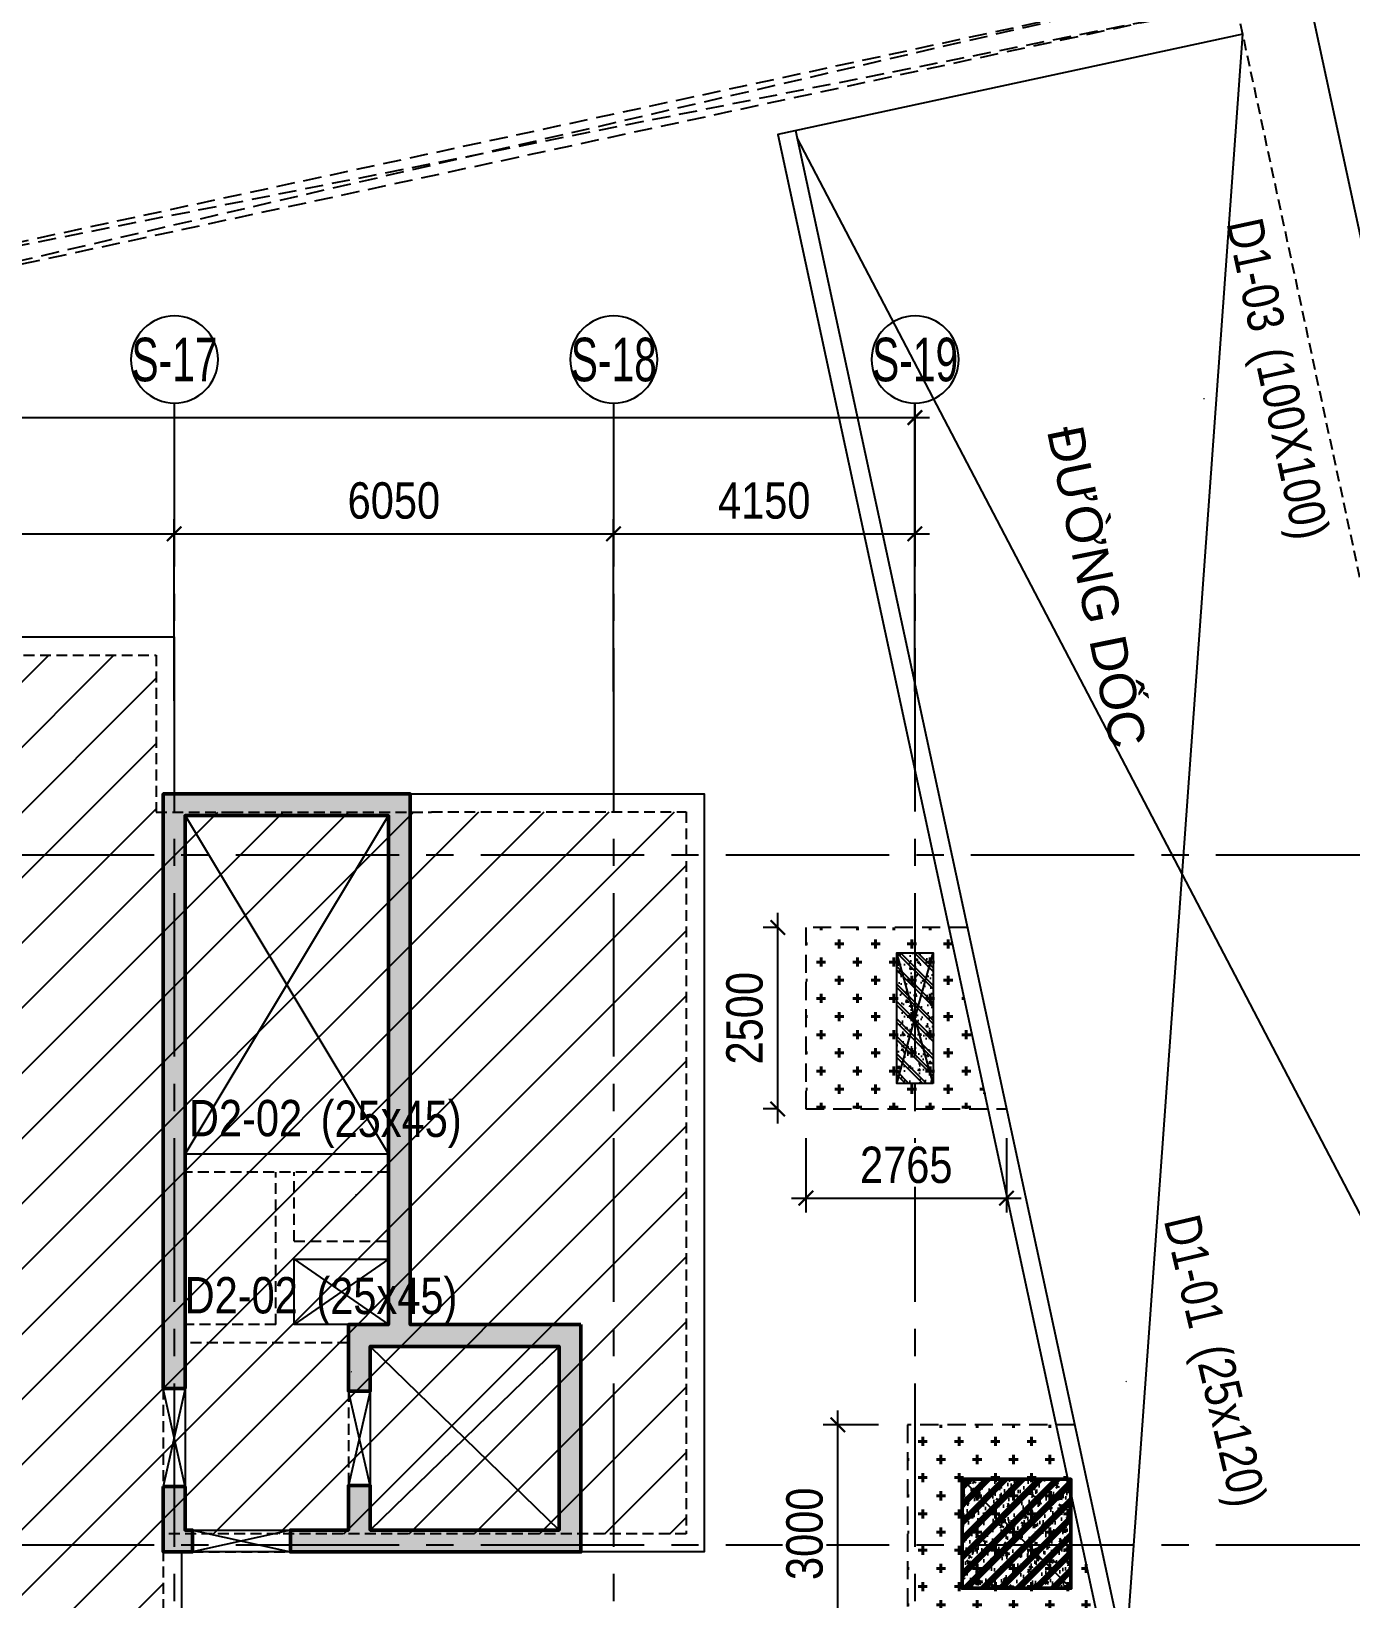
# Model space of a CAD drawing. Header units: millimetres. Extents: x -80883 to 1373228, y -532110 to 182357.
# Drawn here: x 1320670 to 1338839, y -326069 to -304485 of the extents above; entities that cross this region are included whole.
import ezdxf
from ezdxf.enums import TextEntityAlignment as Align

# ---------------------------------------------------------------- set-up
doc = ezdxf.new("R2010")
doc.units = ezdxf.units.MM
doc.header["$LTSCALE"] = 100
doc.header["$PDMODE"] = 32
doc.header["$PDSIZE"] = 2.5
for name, pattern in [('CENTER2', [1.125, 0.75, -0.125, 0.125, -0.125]), ('DASHED', [4.5, 3, -1.5]), ('HIDDEN', [0.375, 0.25, -0.125])]:
    doc.linetypes.add(name, pattern=pattern)
for name, color, linetype, lineweight in [('0-Hatch', 250, 'Continuous', 40), ('ccu12-Tencaukien', 9, 'Continuous', 15), ('KT-Net cot', 2, 'Continuous', 50), ('KT-Net cot vach', 6, 'Continuous', 50)]:
    doc.layers.add(name, color=color, linetype=linetype, lineweight=lineweight)
for name, color, linetype in [('0-khuat', 3, 'HIDDEN'), ('ccu11-Khuat', 9, 'DASHED'), ('ccu11-Manh', 8, 'Continuous'), ('ccu11-Thay', 7, 'Continuous'), ('ccu12-Hatch', 250, 'Continuous'), ('ccu12-Manh', 8, 'Continuous'), ('ccu12-Text', 31, 'Continuous'), ('ccu12-Thay', 7, 'Continuous'), ('ccu12-Truc', 13, 'CENTER2'), ('KC2-DIM', 251, 'Continuous'), ('KCS_COLUMN', 2, 'Continuous'), ('KT-Dim', 8, 'Continuous'), ('KT-Hatch', 251, 'Continuous'), ('Xref_ST_MBDV Cot vach 30.7.2022$0$Xref_ST_MBDV Cot vach 30.7.2022|Xref_ST_MBDV Cot vach 30.7.2022|Xref_ST_MBDV Cot vach 30.7.2022|Xref_ST_MBDV Cot vach 30.7.2022|A-CORE-OTLN', 2, 'Continuous'), ('Xref_ST_MBDV Cot vach 30.7.2022|Xref_ST_MBDV Cot vach 30.7.2022|Xref_ST_MBDV Cot vach 30.7.2022|Xref_ST_MBDV Cot vach 30.7.2022|A-GRID-SYM', 50, 'Continuous'), ('Xref_ST_MBDV Cot vach 30.7.2022|Xref_ST_MBDV Cot vach 30.7.2022|Xref_ST_MBDV Cot vach 30.7.2022|Xref_ST_MBDV Cot vach 30.7.2022|KC-Betong', 6, 'Continuous')]:
    doc.layers.add(name, color=color, linetype=linetype)
doc.styles.add('Arial', font='arial.ttf', dxfattribs={"width": 0.7})
doc.styles.add('Arial Narrow', font='ARIALN.TTF')
doc.styles.add('HBA-Text', font='GOTHIC.TTF')
doc.dimstyles.new('ccu12-200', dxfattribs={"dimscale": 200, "dimtxt": 2.5, "dimasz": 1, "dimexe": 1, "dimexo": 2, "dimgap": 1, "dimtad": 1, "dimdec": 0, "dimrnd": 5, "dimdsep": 46, "dimtxsty": 'Arial Narrow', "dimblk": 'ARCHTICK', "dimcen": -1, "dimdle": 1, "dimclrd": 256, "dimclre": 256, "dimclrt": 3, "dimadec": 0, "dimazin": 2, "dimtfac": 0.1, "dimtdec": 0, "dimtmove": 0, "dimatfit": 1, "dimldrblk": 'ARCHTICK', "dimfxl": 1, "dimtvp": 0.8333333333333334, "dimtolj": 1, "dimtzin": 12, "dimarcsym": 0})

# ---------------------------------------------------------------- blocks, each defined once
blk = doc.blocks.new('MBKC-T1-PN')
at = {"layer": '0-Hatch', "ltscale": 2}
h = blk.add_hatch(dxfattribs=at)
h.set_pattern_fill('CROSS', color=256, scale=1000.000000000006, angle=90.00000000000001, style=0)
h.set_pattern_definition([(90, (1648795.804644322, -7892615.616708719), (-250.0000000000016, 250.0000000000015), [125.0000000000008, -375.0000000000023]), (180, (1648858.304644322, -7892553.116708719), (-250.0000000000015, -250.0000000000016), [125.0000000000008, -375.0000000000023])])
h.paths.add_polyline_path([(101243.5794715588, -18576.61670866824), (100704.6926031166, -16076.61670866824), (98736.80464431108, -16076.6167086683), (98736.80464431108, -18576.61670866824)])
h = blk.add_hatch(dxfattribs=at)
h.set_pattern_fill('CROSS', color=256, scale=1000.000000000006, angle=90.00000000000001, style=0)
h.set_pattern_definition([(90, (1650195.804633926, -7899715.616671358), (-250.0000000000016, 250.0000000000015), [125.0000000000008, -375.0000000000023]), (180, (1650258.304633926, -7899653.116671358), (-250.0000000000015, -250.0000000000016), [125.0000000000008, -375.0000000000023])])
h.paths.add_polyline_path([(102827.906856725, -25926.6166713073), (102181.2426145945, -22926.6166713073), (100136.8046339147, -22926.6166713073), (100136.8046339147, -25926.6166713073)])
at = {"layer": 'ccu12-Hatch', "ltscale": 0.5}
h = blk.add_hatch(dxfattribs=at)
h.set_pattern_fill('ANSI31', color=256, scale=200)
h.set_pattern_definition([(45, (-1232600.871086698, 300749.4537652719), (-449.0128060534577, 449.0128060534577), [])])
edge = h.paths.add_edge_path()
edge.add_arc((39596.5258784194, -12165.34503250691), 24169.46523214078, 82.88137897741478, 110.3519449384467, ccw=False)
edge.add_line((42591.70211395179, 11817.81507882464), (58406.76826363965, 7707.460248947376))
edge.add_arc((57566.76677237987, 4896.279314257787), 2933.997401648627, 22.368302132014207, 73.36346853650582, ccw=False)
edge.add_line((60280.00056402339, 6012.837931064423), (65645.2552123724, -9495.342720050656))
edge.add_arc((69912.35162360128, -7700.789438651875), 4629.096376454211, 202.8094831940485, 267.8461387636046)
edge.add_line((69738.37575314008, -12326.61538209155), (89786.80552536738, -12326.61538209155))
edge.add_line((89786.80552536738, -12326.61538209155), (89786.80552536552, -14486.6249031527))
edge.add_line((89786.80552536552, -14486.6249031527), (90834.7687206131, -14486.62490315287))
edge.add_line((90834.7687206131, -14486.62490315287), (90834.76635349239, -14486.62703115697))
edge.add_line((90834.76635349239, -14486.62703115697), (93582.1413394094, -14486.62703115703))
edge.add_line((93582.1413394094, -14486.62703115703), (93582.14357479545, -14486.50828201312))
edge.add_line((93582.14357479545, -14486.50828201312), (97086.90349016106, -14486.6082508968))
edge.add_line((97086.90349016106, -14486.6082508968), (97086.90349016106, -24426.61538177478))
edge.add_line((97086.90349016106, -24426.61538177478), (89886.80552545143, -24426.6153830188))
edge.add_line((89886.80552545143, -24426.6153830188), (89886.80552545143, -26426.61538159492))
edge.add_line((89886.80552545143, -26426.61538159492), (104609.6535231646, -26426.61538159504))
edge.add_line((104609.6535231646, -26426.61538159504), (105347.4875280627, -29849.06259193434))
edge.add_arc((100503.7394000653, -30535.27201428305), 4892.113990781321, -88.98280526600831, 8.063382661788978, ccw=False)
edge.add_line((100590.5864808073, -35426.61506945355), (55455.55192690738, -35426.61506945355))
edge.add_arc((55461.66778308339, -30567.90211140737), 4858.716807180945, 197.5048071931062, 269.9278795506233, ccw=False)
edge.add_line((50827.94980508671, -32029.33521380113), (46319.23951797537, -19000.21078809898))
edge.add_arc((35342.89111414202, -23363.40948498569), 11811.76223731449, 21.6782725501053, 114.2965891740708)
edge.add_line((30482.82222025329, -12597.84133938845), (15440.22126940242, -17787.66880758357))
edge.add_arc((13548.83679810865, -12297.90464630711), 5806.448636187753, 244.533379235947, 289.01032906862923, ccw=False)
edge.add_arc((51601.22406761372, 27498.46431632899), 60602.85856022522, 217.6298442272399, 228.0027393231647, ccw=False)
edge.add_line((3605.473727127304, -9503.081798993808), (-504.3626536345109, -3435.722267398494))
edge.add_arc((2629.021960851969, -2740.241346217575), 3209.640611350007, 105.4996049737502, 192.5144003469773, ccw=False)
edge.add_line((1771.304140177555, 352.6720043509267), (31190.7288702894, 10495.31749677))
at = {"layer": '0-khuat', "ltscale": 10}
for points in [[(100960.4346422299, -16076.61670866824), (98736.80464431108, -16076.61670866824), (98736.80464431108, -18576.61670866824), (101499.3215106719, -18576.61670866824)], [(102436.984653458, -22926.6166713073), (100136.8046339147, -22926.6166713073), (100136.8046339147, -25926.6166713073), (103083.6488955882, -25926.6166713073)]]:
    blk.add_lwpolyline(points, dxfattribs=at)
at = {"layer": 'ccu11-Khuat', "ltscale": 0.5, "elevation": -0.1248620286703281}
blk.add_lwpolyline([(64968.80776126846, -41910.76057298976), (105785.5588329488, -40620.72874475905), (111202.0284154711, -33691.14119643258), (92975.20629092376, 50866.59806175559)], dxfattribs=at)
blk.add_lwpolyline([(69738.37575314008, -12326.61538209155), (89786.80552536738, -12326.61538209155), (89786.80552536552, -14486.6249031527), (90834.7687206131, -14486.62490315287), (90834.76635349239, -14486.62703115697), (93582.1413394094, -14486.62703115703), (93582.14357479545, -14486.50828201312), (97086.90349016106, -14486.6082508968), (97086.90349016106, -24426.61538177478), (89886.80552545143, -24426.6153830188), (89886.80552545143, -26426.61538159492), (104609.6535231646, -26426.61538159504), (105347.4875280627, -29849.06259193434, -0.4507096037373304), (100590.5864808073, -35426.61506945355), (55455.55192690738, -35426.61506945355, -0.3269618123751123)], format="xyb", dxfattribs=at)
at = {"layer": 'ccu12-Thay', "ltscale": 0.5}
blk.add_line((98595.14522089227, -5103.583406818507, -0.1248620286703281), (103137.5374738472, -26176.61616639997, -0.1248620286703281), dxfattribs=at)
at = {"layer": 'ccu12-Thay', "ltscale": 0.5, "elevation": -0.1248620286703281}
blk.add_lwpolyline([(69743.14055128163, -12076.61538209155), (90036.80552536761, -12076.61538209155), (90036.80552536575, -14236.62490315275), (91486.80552544771, -14236.62490315299), (91486.803158327, -14236.62703115703), (93336.803158327, -14236.62703115703), (93336.80552544771, -14236.50128395105), (97336.90349016106, -14236.61538173171), (97336.90349016106, -24676.61538173159), (90136.80552545143, -24676.61538297561), (90136.80552545143, -26176.61538159492), (104811.5005761045, -26176.61538159504), (105593.7363485578, -29805.02044220309, -0.4513714951595503), (100592.7780615496, -35676.61506945355), (55455.39655799186, -35676.61506945355, -0.3267809868965265)], format="xyb", dxfattribs=at)
blk.add_lwpolyline([(104753.6921597233, -3776.06702514831), (98350.75843804004, -5156.262628219614), (102935.6841215885, -26426.61616644816), (109636.1255574757, -26426.61616484757)], dxfattribs=at)
at = {"layer": 'KC2-DIM', "ltscale": 0.5, "elevation": -0.1248620286703281}
for points in [[(103137.5374738472, -26176.61616639997), (104753.6924222333, -3776.068242982205)], [(98609.8034433003, -5200.903861337749), (109582.2368706344, -26176.61616486043)]]:
    blk.add_lwpolyline(points, dxfattribs=at)
at = {"layer": 'Xref_ST_MBDV Cot vach 30.7.2022$0$Xref_ST_MBDV Cot vach 30.7.2022|Xref_ST_MBDV Cot vach 30.7.2022|Xref_ST_MBDV Cot vach 30.7.2022|Xref_ST_MBDV Cot vach 30.7.2022|A-CORE-OTLN', "color": 6, "elevation": -0.1248620286703281}
blk.add_lwpolyline([(64931.80699950433, -42912.42932635889), (106285.1043480842, -41605.43971103476), (112278.2305070565, -33938.10367710376), (93952.75382619351, 51077.31307376944)], dxfattribs=at)
blk = doc.blocks.new('_ARCHTICK')
at = {"color": 0, "linetype": 'ByBlock', "const_width": 0.15}
blk.add_lwpolyline([(-0.5, -0.5), (0.5, 0.5)], dxfattribs=at)
blk = doc.blocks.new('*D1077')
at = {"layer": 'Defpoints', "color": 0, "transparency": 16777216}
for p in [(398999.3874795341, -68274.78057617624), (398999.3874795341, -70975.64417300106, -7.594823728268585e-05), (390299.3874795341, -71117.965626513, -7.594823728268585e-05)]:
    blk.add_point(p, dxfattribs=at)
at = {"layer": 'KT-Dim', "lineweight": -2, "transparency": 16777216}
for p, q in [((390299.3874795341, -70717.965626513), (390299.3874795341, -68074.78057617624)), ((398999.3874795341, -70575.64417300106), (398999.3874795341, -68074.78057617624)), ((390099.3874795341, -68274.78057617624), (399199.3874795341, -68274.78057617624))]:
    blk.add_line(p, q, dxfattribs=at)
at = {"layer": 'KT-Dim', "lineweight": -2, "transparency": 16777216, "xscale": 200, "yscale": 200, "zscale": 200, "rotation": 180}
blk.add_blockref('_ARCHTICK', (390299.3874795341, -68274.78057617624), dxfattribs=at)
at = {"layer": 'KT-Dim', "lineweight": -2, "transparency": 16777216, "xscale": 200, "yscale": 200, "zscale": 200}
blk.add_blockref('_ARCHTICK', (398999.3874795341, -68274.78057617624), dxfattribs=at)
at = {"layer": 'KT-Dim', "color": 3, "transparency": 16777216, "insert": (394649.3874795341, -67819.4940823154), "char_height": 500, "attachment_point": 5, "style": 'Arial Narrow'}
blk.add_mtext('\\A1;8700', dxfattribs=at)
blk = doc.blocks.new('*D1078')
at = {"layer": 'Defpoints', "color": 0, "transparency": 16777216}
for p in [(405049.3874795341, -68274.78057617624), (398999.3874795341, -70975.64417300106), (405049.3874795341, -70845.41449127195, -7.59482372827136e-05)]:
    blk.add_point(p, dxfattribs=at)
at = {"layer": 'KT-Dim', "lineweight": -2, "transparency": 16777216}
for p, q in [((398999.3874795341, -70575.64417300106), (398999.3874795341, -68074.78057617624)), ((405049.3874795341, -70445.41449127195), (405049.3874795341, -68074.78057617624)), ((398799.3874795341, -68274.78057617624), (405249.3874795341, -68274.78057617624))]:
    blk.add_line(p, q, dxfattribs=at)
at = {"layer": 'KT-Dim', "lineweight": -2, "transparency": 16777216, "xscale": 200, "yscale": 200, "zscale": 200, "rotation": 180}
blk.add_blockref('_ARCHTICK', (398999.3874795341, -68274.78057617624), dxfattribs=at)
at = {"layer": 'KT-Dim', "lineweight": -2, "transparency": 16777216, "xscale": 200, "yscale": 200, "zscale": 200}
blk.add_blockref('_ARCHTICK', (405049.3874795341, -68274.78057617624), dxfattribs=at)
at = {"layer": 'KT-Dim', "color": 3, "transparency": 16777216, "insert": (402024.3874795341, -67819.4940823154), "char_height": 500, "attachment_point": 5, "style": 'Arial Narrow'}
blk.add_mtext('\\A1;6050', dxfattribs=at)
blk = doc.blocks.new('*D1079')
at = {"layer": 'Defpoints', "color": 0, "transparency": 16777216}
for p in [(409199.3874795341, -68274.78057617624), (409199.3874795341, -70726.58228353027), (405049.3874795341, -70845.41449127195, -7.59482372827136e-05)]:
    blk.add_point(p, dxfattribs=at)
at = {"layer": 'KT-Dim', "lineweight": -2, "transparency": 16777216}
for p, q in [((405049.3874795341, -70445.41449127195), (405049.3874795341, -68074.78057617624)), ((409199.3874795341, -70326.58228353027), (409199.3874795341, -68074.78057617624)), ((404849.3874795341, -68274.78057617624), (409399.3874795341, -68274.78057617624))]:
    blk.add_line(p, q, dxfattribs=at)
at = {"layer": 'KT-Dim', "lineweight": -2, "transparency": 16777216, "xscale": 200, "yscale": 200, "zscale": 200, "rotation": 180}
blk.add_blockref('_ARCHTICK', (405049.3874795341, -68274.78057617624), dxfattribs=at)
at = {"layer": 'KT-Dim', "lineweight": -2, "transparency": 16777216, "xscale": 200, "yscale": 200, "zscale": 200}
blk.add_blockref('_ARCHTICK', (409199.3874795341, -68274.78057617624), dxfattribs=at)
at = {"layer": 'KT-Dim', "color": 3, "transparency": 16777216, "insert": (407124.3874795341, -67819.4940823154), "char_height": 500, "attachment_point": 5, "style": 'Arial Narrow'}
blk.add_mtext('\\A1;4150', dxfattribs=at)
blk = doc.blocks.new('*D1080')
at = {"layer": 'Defpoints', "color": 0, "transparency": 16777216}
for p in [(409199.3874795341, -66674.78057617624), (381599.3874795341, -70845.41449127195), (409199.3874795341, -70845.41449127195)]:
    blk.add_point(p, dxfattribs=at)
at = {"layer": 'KT-Dim', "lineweight": -2, "transparency": 16777216}
for p, q in [((381599.3874795341, -70445.41449127195), (381599.3874795341, -66474.78057617624)), ((409199.3874795341, -70445.41449127195), (409199.3874795341, -66474.78057617624)), ((381399.3874795341, -66674.78057617624), (409399.3874795341, -66674.78057617624))]:
    blk.add_line(p, q, dxfattribs=at)
at = {"layer": 'KT-Dim', "lineweight": -2, "transparency": 16777216, "xscale": 200, "yscale": 200, "zscale": 200, "rotation": 180}
blk.add_blockref('_ARCHTICK', (381599.3874795341, -66674.78057617624), dxfattribs=at)
at = {"layer": 'KT-Dim', "lineweight": -2, "transparency": 16777216, "xscale": 200, "yscale": 200, "zscale": 200}
blk.add_blockref('_ARCHTICK', (409199.3874795341, -66674.78057617624), dxfattribs=at)
at = {"layer": 'KT-Dim', "color": 3, "transparency": 16777216, "insert": (395399.3874795341, -66219.4940823154), "char_height": 500, "attachment_point": 5, "style": 'Arial Narrow'}
blk.add_mtext('\\A1;27600', dxfattribs=at)
blk = doc.blocks.new('GRID-SYM-flat-73')
at = {"layer": 'Xref_ST_MBDV Cot vach 30.7.2022|Xref_ST_MBDV Cot vach 30.7.2022|Xref_ST_MBDV Cot vach 30.7.2022|Xref_ST_MBDV Cot vach 30.7.2022|A-GRID-SYM'}
blk.add_circle((-7.267935535991315e-20, -1.216128191088018e-17, -4.068591107726854e-07), 900.0000000000003, dxfattribs=at)
at = {"layer": 'Xref_ST_MBDV Cot vach 30.7.2022|Xref_ST_MBDV Cot vach 30.7.2022|Xref_ST_MBDV Cot vach 30.7.2022|Xref_ST_MBDV Cot vach 30.7.2022|A-GRID-SYM', "style": 'HBA-Text'}
blk.add_attdef('GRID', text='', height=900.0000000000003, rotation=359.6302510781834, dxfattribs=at).set_placement((-7.267935535991315e-20, -1.216128191088018e-17, -4.068591107726854e-07), align=Align.MIDDLE_CENTER)
blk = doc.blocks.new('LOI-B2-T1-PN')
at = {"layer": 'KT-Hatch'}
h = blk.add_hatch(dxfattribs=at)
h.set_pattern_fill('BTCT', color=256, scale=40)
h.set_pattern_definition([(49.99999999999999, (106559.8543703831, -42147.03074568097), (286.9040730403014, -25.10085399303804), [30, -330]), (355, (106559.8543703831, -42147.03074568097), (-55.50053344520001, 300.8768534800047), [24, -264]), (100.4514, (106583.7630423834, -42149.12248168094), (231.4037526856086, 275.7758168243814), [25.496076, -280.4568448]), (46.18420000000001, (106559.8543703831, -42067.03074568097), (426.8964194502578, -66.20760573160723), [45, -495]), (96.6356, (106595.4290683833, -42072.54806848097), (373.8650822194813, 389.6471483601767), [38.2441152, -420.6852]), (351.1842, (106559.8543703831, -42067.03074568097), (373.8647780534509, 389.6474403701299), [36, -396]), (21, (106599.8543703831, -42087.03074568097), (238.7628208473847, -161.0475562661355), [30, -330]), (326.0000000000001, (106599.8543703831, -42087.03074568097), (97.32613276863269, 290.0600180187412), [24, -264]), (71.4514, (106619.7512635831, -42100.45138808095), (336.089051432596, 129.012198683981), [25.496076, -280.4568448]), (37.50000000000001, (106559.8543703831, -42147.03074568097), (4.863942126916267, 133.1575415325246), [0, -260.8, 0, -268, 0, -265]), (7.499999999999999, (106559.8543703831, -42147.03074568097), (105.2278149768594, 157.7646847529441), [0, -152.8, 0, -254.8, 0, -101]), (327.5, (106470.6543703834, -42147.03074568097), (213.5289744689636, -9.021948693751902), [0, -100, 0, -312, 0, -414]), (317.5, (106430.6543703834, -42147.03074568097), (233.2744677369545, 40.04199293292709), [0, -130, 0, -207.2, 0, -294]), (45, (106559.8543703831, -42147.03074568097), (-106.0660171779821, 106.0660171779821), []), (45, (106630.5650483831, -42147.03074568097), (-106.0660171779821, 106.0660171779821), [])])
h.paths.add_polyline_path([(89886.80448012566, -22426.61616878753), (90186.80448012613, -22426.61616878753), (90186.80448012613, -14536.62490315287), (92986.80448012613, -14536.62490315293), (92986.80448012566, -21546.61616641021), (92436.80448012566, -21546.61616641015), (92436.80448012566, -22461.61616641015), (92736.80448012566, -22461.61616641021), (92736.80448012566, -21846.61616641021), (95336.80448012566, -21846.61616641027), (95336.80448012566, -24376.61616641027), (92736.80448012566, -24376.61616641021), (92736.80448012566, -23761.61616641021), (92436.80448012566, -23761.61616641015), (92436.80448012566, -24376.61616641015), (91636.80448012566, -24376.61616641015), (91636.80448012566, -24676.61616641015), (95636.80448012566, -24676.61616641027), (95636.80448012566, -21546.61616641027), (93286.80448012566, -21546.61616641021), (93286.79678538674, -14236.62396789709), (89886.79678538674, -14236.62396789697)])
h.paths.add_polyline_path([(90186.80448012613, -23776.61616878753), (89886.80448012566, -23776.61616878753), (89886.80448012566, -24676.61616641015), (90286.80448012566, -24676.61616641015), (90286.80448012566, -24376.61616641015), (90186.80448012613, -24376.61616641015)], flags=17)
at = {"ltscale": 0.5}
blk.add_lwpolyline([(92986.80448006513, -19196.61616878817), (90186.80448012613, -19196.61726697005)], dxfattribs=at)
blk.add_lwpolyline([(91686.80448009097, -20646.61616878747), (92986.80447665695, -20646.61616878747), (92986.80447665695, -21546.61616641015), (91686.80448009097, -21546.61616641015)], close=True, dxfattribs=at)
at = {"layer": 'ccu11-Khuat', "ltscale": 0.5}
for points in [[(92986.8045781171, -19446.61616878817), (90186.8045781781, -19446.61726696999)], [(91436.80448009097, -21546.61626683944), (91436.80365645466, -19446.61677671061)], [(91686.80402905215, -20396.61616878747), (91686.80365645466, -19446.61667865864)], [(91686.80448009097, -20396.61616878747), (92986.80448009097, -20396.61616878747)], [(91436.80448009097, -21546.61616878747), (90186.80448009074, -21546.61616878747)], [(92436.80448009097, -21796.61616878747), (90186.80448009074, -21796.61616878747)]]:
    blk.add_lwpolyline(points, dxfattribs=at)
at = {"layer": 'ccu11-Khuat', "color": 6, "ltscale": 0.5}
for points in [[(89886.8044801266, -22426.61616878741), (89886.8044801266, -23776.6161687873)], [(92436.80448012613, -22461.61616641015), (92436.80448012613, -23761.61616641231)], [(90286.80448012613, -24676.61616641015), (91636.80448012566, -24676.61616641015)]]:
    blk.add_lwpolyline(points, dxfattribs=at)
at = {"layer": 'ccu11-Thay', "color": 6, "ltscale": 0.5}
for points in [[(90186.8044801266, -22426.61616878753), (90186.8044801266, -23776.6161687873)], [(92736.80448012613, -22461.61616641021), (92736.80448012613, -23761.61616641231)], [(90286.80448012613, -24376.61616641015), (91636.80448012566, -24376.61616641015)]]:
    blk.add_lwpolyline(points, dxfattribs=at)
at = {"layer": 'ccu12-Manh', "ltscale": 0.5}
for p, q in [((91686.80412710411, -20646.61616878747), (92986.80447665695, -21546.61616641021)), ((92986.80447665695, -20646.61616878747), (91686.80448009097, -21546.61616878747))]:
    blk.add_line(p, q, dxfattribs=at)
for points in [[(90186.80448012613, -19196.61616878817), (92986.80809450103, -14536.62490315293)], [(90186.80809450103, -14536.62490315287), (92986.80448012613, -19196.61616878817)], [(92736.80448012566, -21846.61616641021), (95336.80448012566, -24376.61616641027)], [(92736.80448012566, -24376.61616641021), (95336.80448012566, -21846.61616641027)]]:
    blk.add_lwpolyline(points, dxfattribs=at)
at = {"layer": 'KC2-DIM', "ltscale": 0.5}
for points in [[(91686.80448009097, -21546.61616878747), (91686.80412710411, -20646.61616878747)], [(91686.80448009097, -20646.61616878747), (92986.80448009097, -20646.61616878747)], [(90186.8044801266, -22426.61616878753), (89886.8044801266, -23776.6161687873)], [(90186.8044801266, -23776.6161687873), (89886.8044801266, -22426.61616878741)], [(92736.80448012613, -22461.61616641021), (92436.80448012613, -23761.61616641231)], [(92736.80448012613, -23761.61616641231), (92436.80448012613, -22461.61616641015)], [(90286.80448012613, -24376.61616641015), (91636.80448012566, -24676.61616641015)], [(91636.80448012566, -24376.61616641015), (90286.80448012613, -24676.61616641015)]]:
    blk.add_lwpolyline(points, dxfattribs=at)
at = {"layer": 'KT-Net cot vach'}
for p, q in [((90186.80448012613, -22426.61616878753), (89886.80448012566, -22426.61616878753)), ((90186.80448012613, -23776.61616878753), (89886.80448012566, -23776.61616878753)), ((92436.80448012566, -23761.61616641015), (92436.80448012566, -24376.61616641015)), ((92736.80448012566, -23761.61616641254), (92436.8044801252, -23761.61616641254)), ((92736.80448012566, -23761.61616641021), (92736.80448012566, -24376.61616641021)), ((91636.80448012566, -24376.61616641015), (92436.80448012566, -24376.61616641015)), ((91636.80448012566, -24676.61616641015), (95636.80448012566, -24676.61616641027))]:
    blk.add_line(p, q, dxfattribs=at)
for points in [[(89886.80448012566, -22426.61616878753), (89886.80809450126, -14236.62490315281), (93286.80809450126, -14236.62490315293), (93286.80448012566, -21546.61616641021), (95636.80448012566, -21546.61616641027)], [(95636.80448012566, -21546.61616641027), (95636.80448012566, -24676.61616641027), (91636.80448012566, -24676.61616641015), (91636.80448012566, -24376.61616641015), (92436.80448012566, -24376.61616641015), (92436.80448012566, -23761.61616641015), (92736.80448012566, -23761.61616641021), (92736.80448012566, -24376.61616641021), (95336.80448012566, -24376.61616641027), (95336.80448012566, -21846.61616641027), (92736.80448012566, -21846.61616641021), (92736.80448012566, -22461.61616641021), (92436.80448012566, -22461.61616641015), (92436.80448012566, -21546.61616641015), (92986.80448012566, -21546.61616641021), (92986.80809450126, -14536.62490315293), (90186.80809450126, -14536.62490315287), (90186.80448012613, -22426.61616878753)], [(90186.80448012613, -23776.61616878753), (90186.80448012613, -24376.61616641015), (90286.80448012566, -24376.61616641015), (90286.80448012566, -24676.61616641015), (89886.80448012566, -24676.61616641015), (89886.80448012566, -23776.61616878753)]]:
    blk.add_lwpolyline(points, dxfattribs=at)
blk = doc.blocks.new('*U149')
h = blk.add_hatch()
h.set_pattern_fill('VATLIEU04', color=250, scale=40, style=0, pattern_type=2)
h.set_pattern_definition([(49.99999999999999, (-449.9999999999825, 1849.999999999997), (286.9040730403014, -25.10085399303804), [30, -330]), (355, (-449.9999999999825, 1849.999999999997), (-55.50053344520001, 300.8768534800047), [24, -264]), (100.4514, (-426.0913279999825, 1847.908263999997), (231.4037526856086, 275.7758168243814), [25.496076, -280.4568448]), (46.18420000000001, (-449.9999999999825, 1929.999999999997), (426.8964194502578, -66.20760573160723), [45, -495]), (96.6356, (-414.4253019999824, 1924.482677199996), (373.8650822194813, 389.6471483601767), [38.2441152, -420.6852]), (351.1842, (-449.9999999999825, 1929.999999999997), (373.8647780534509, 389.6474403701299), [36, -396]), (21, (-409.9999999999825, 1909.999999999997), (238.7628208473847, -161.0475562661355), [30, -330]), (326.0000000000001, (-409.9999999999825, 1909.999999999997), (97.32613276863269, 290.0600180187412), [24, -264]), (71.4514, (-390.1031067999825, 1896.579357599996), (336.089051432596, 129.012198683981), [25.496076, -280.4568448]), (37.50000000000001, (-449.9999999999825, 1849.999999999997), (4.863942126916267, 133.1575415325246), [0, -260.8, 0, -268, 0, -265]), (7.499999999999999, (-449.9999999999825, 1849.999999999997), (105.2278149768594, 157.7646847529441), [0, -152.8, 0, -254.8, 0, -101]), (327.5, (-539.1999999999825, 1849.999999999997), (213.5289744689636, -9.021948693751902), [0, -100, 0, -312, 0, -414]), (317.5, (-579.1999999999825, 1849.999999999997), (233.2744677369545, 40.04199293292709), [0, -130, 0, -207.2, 0, -294]), (45, (-449.9999999999825, 1849.999999999997), (-120.2081528017131, 120.2081528017131), []), (45, (-449.9999999999825, 1898.999999999997), (-120.2081528017131, 120.2081528017131), [])])
h.paths.add_polyline_path([(-475, -474.9999999999998), (25, -475.0000000000047), (25.00000000001745, 1324.999999999997), (-474.9999999999825, 1325.000000000002)])
at = {"color": 6, "ltscale": 0.25}
blk.add_lwpolyline([(-475, -474.9999999999998), (25, -475.0000000000047), (25.00000000001745, 1324.999999999997), (-474.9999999999825, 1325.000000000002)], close=True, dxfattribs=at)
at = {"layer": 'Defpoints', "linetype": 'ByBlock', "ltscale": 30}
for p, q in [((25, -475.0000000000047), (-474.9999999999825, 1325.000000000002)), ((-475, -474.9999999999998), (25.00000000001745, 1324.999999999997))]:
    blk.add_line(p, q, dxfattribs=at)
blk = doc.blocks.new('*U151')
h = blk.add_hatch()
h.set_pattern_fill('VATLIEU04', color=250, scale=40, style=0, pattern_type=2)
h.set_pattern_definition([(49.99999999999999, (550, -550), (286.9040730403014, -25.10085399303804), [30, -330]), (355, (550, -550), (-55.50053344520001, 300.8768534800047), [24, -264]), (100.4514, (573.908672, -552.091736), (231.4037526856086, 275.7758168243814), [25.496076, -280.4568448]), (46.18420000000001, (550, -470), (426.8964194502578, -66.20760573160723), [45, -495]), (96.6356, (585.574698, -475.5173228), (373.8650822194813, 389.6471483601767), [38.2441152, -420.6852]), (351.1842, (550, -470), (373.8647780534509, 389.6474403701299), [36, -396]), (21, (590, -490), (238.7628208473847, -161.0475562661355), [30, -330]), (326.0000000000001, (590, -490), (97.32613276863269, 290.0600180187412), [24, -264]), (71.4514, (609.8968932, -503.4206424), (336.089051432596, 129.012198683981), [25.496076, -280.4568448]), (37.50000000000001, (550, -550), (4.863942126916267, 133.1575415325246), [0, -260.8, 0, -268, 0, -265]), (7.499999999999999, (550, -550), (105.2278149768594, 157.7646847529441), [0, -152.8, 0, -254.8, 0, -101]), (327.5, (460.8, -550), (213.5289744689636, -9.021948693751902), [0, -100, 0, -312, 0, -414]), (317.5, (420.8, -550), (233.2744677369545, 40.04199293292709), [0, -130, 0, -207.2, 0, -294]), (45, (550, -550), (-120.2081528017131, 120.2081528017131), []), (45, (550, -501), (-120.2081528017131, 120.2081528017131), [])])
h.paths.add_polyline_path([(-475, 475), (1025, 475), (1025, -1025), (-475, -1025)])
at = {"color": 6, "ltscale": 0.25}
blk.add_lwpolyline([(-475, 475), (1025, 475), (1025, -1025), (-475, -1025)], close=True, dxfattribs=at)
at = {"layer": 'Defpoints', "linetype": 'ByBlock', "ltscale": 30}
for p, q in [((1025, 475), (-475, -1025)), ((-475, 475), (1025, -1025))]:
    blk.add_line(p, q, dxfattribs=at)
blk = doc.blocks.new('MBDV-B1-T1-PN')
at = {"layer": 'KT-Net cot vach'}
blk.add_blockref('*U151', (101361.8044801299, -24151.61616647651), dxfattribs=at)
at = {"layer": 'Xref_ST_MBDV Cot vach 30.7.2022|Xref_ST_MBDV Cot vach 30.7.2022|Xref_ST_MBDV Cot vach 30.7.2022|Xref_ST_MBDV Cot vach 30.7.2022|KC-Betong', "linetype": 'ByBlock', "xscale": -1}
blk.add_blockref('*U149', (100011.8044801299, -17751.61616640782, -7.594824095580321e-05), dxfattribs=at)
blk = doc.blocks.new('*U698')
at = {"layer": 'ccu12-Tencaukien', "color": 8, "ltscale": 10000}
blk.add_line((360.6565736538532, -155.3215232637356), (354.4065714950475, -155.3215232637356), dxfattribs=at)
at = {"layer": 'ccu12-Text', "color": 2, "style": 'Arial Narrow', "width": 0.8}
blk.add_attdef('SH', text='', height=300, dxfattribs=at).set_placement((275.6048113084853, 5.864471777974813), align=Align.BOTTOM_RIGHT)
at = {"layer": 'ccu12-Text', "color": 31, "style": 'Arial Narrow', "width": 0.8}
for tag, p in [('(', (507.5315725744504, -75.41116959831947)), ('KT', (632.605666770517, -75.41116959831947)), (')', (962.8971199221714, -75.41116959831947))]:
    blk.add_attdef(tag, text='', height=250, dxfattribs=at).set_placement(p, align=Align.BOTTOM_LEFT)
blk = doc.blocks.new('*U699')
at = {"layer": 'ccu12-Tencaukien', "color": 8, "ltscale": 10000}
blk.add_line((360.6565736538532, -155.3215232637356), (354.4065714950475, -155.3215232637356), dxfattribs=at)
at = {"layer": 'ccu12-Text', "color": 2, "style": 'Arial Narrow', "width": 0.8}
blk.add_attdef('SH', text='', height=300, dxfattribs=at).set_placement((275.6048113084853, 5.864471777974813), align=Align.BOTTOM_RIGHT)
at = {"layer": 'ccu12-Text', "color": 31, "style": 'Arial Narrow', "width": 0.8}
for tag, p in [('(', (507.5315725744504, -75.41116959831947)), ('KT', (632.605666770517, -75.41116959831947)), (')', (962.8971199221714, -75.41116959831947))]:
    blk.add_attdef(tag, text='', height=250, dxfattribs=at).set_placement(p, align=Align.BOTTOM_LEFT)
blk = doc.blocks.new('*D1284')
at = {"layer": 'Defpoints', "color": 0, "ltscale": 0.5, "transparency": 16777216}
for p in [(1331337.675731009, -319326.0704739401), (1334100.19259737, -319326.0704739401), (1334100.19259737, -320553.7458065937)]:
    blk.add_point(p, dxfattribs=at)
at = {"layer": 'KC2-DIM', "lineweight": -2, "ltscale": 0.5, "transparency": 16777216}
for p, q in [((1331337.675731009, -319726.0704739401), (1331337.675731009, -320753.7458065937)), ((1334100.19259737, -319726.0704739401), (1334100.19259737, -320753.7458065937)), ((1331137.675731009, -320553.7458065937), (1334300.19259737, -320553.7458065937))]:
    blk.add_line(p, q, dxfattribs=at)
at = {"layer": 'KC2-DIM', "lineweight": -2, "ltscale": 0.5, "transparency": 16777216, "xscale": 200, "yscale": 200, "zscale": 200, "rotation": 180}
blk.add_blockref('_ARCHTICK', (1331337.675731009, -320553.7458065937), dxfattribs=at)
at = {"layer": 'KC2-DIM', "lineweight": -2, "ltscale": 0.5, "transparency": 16777216, "xscale": 200, "yscale": 200, "zscale": 200}
blk.add_blockref('_ARCHTICK', (1334100.19259737, -320553.7458065937), dxfattribs=at)
at = {"layer": 'KC2-DIM', "color": 3, "ltscale": 0.5, "transparency": 16777216, "insert": (1332718.93416419, -320098.4593127329), "char_height": 500, "attachment_point": 5, "style": 'Arial Narrow', "bg_fill": 3, "box_fill_scale": 1.1, "bg_fill_color": 256, "bg_fill_true_color": 13158600, "bg_fill_transparency": 0}
blk.add_mtext('\\A1;2765', dxfattribs=at)
blk = doc.blocks.new('*D1285')
at = {"layer": 'Defpoints', "color": 0, "ltscale": 0.5, "transparency": 16777216}
for p in [(1330949.209568731, -316826.0704739402), (1331337.67573101, -316826.0704739402), (1331337.67573101, -319326.0704739402)]:
    blk.add_point(p, dxfattribs=at)
at = {"layer": 'KC2-DIM', "lineweight": -2, "ltscale": 0.5, "transparency": 16777216}
for p, q in [((1330949.209568731, -319526.0704739402), (1330949.209568731, -316626.0704739402)), ((1330937.67573101, -316826.0704739402), (1330749.209568731, -316826.0704739402)), ((1330937.67573101, -319326.0704739402), (1330749.209568731, -319326.0704739402))]:
    blk.add_line(p, q, dxfattribs=at)
at = {"layer": 'KC2-DIM', "lineweight": -2, "ltscale": 0.5, "transparency": 16777216, "xscale": 200, "yscale": 200, "zscale": 200}
for p, rotation in [((1330949.209568731, -316826.0704739402), 90), ((1330949.209568731, -319326.0704739402), 270)]:
    blk.add_blockref('_ARCHTICK', p, dxfattribs=dict(at, rotation=rotation))
at = {"layer": 'KC2-DIM', "color": 3, "ltscale": 0.5, "transparency": 16777216, "insert": (1330493.92307487, -318076.0704739405), "char_height": 500, "attachment_point": 5, "rotation": 90, "style": 'Arial Narrow', "bg_fill": 3, "box_fill_scale": 1.1, "bg_fill_color": 256, "bg_fill_true_color": 13158600, "bg_fill_transparency": 0}
blk.add_mtext('\\A1;2500', dxfattribs=at)
blk = doc.blocks.new('*D1287')
at = {"layer": 'Defpoints', "color": 0, "ltscale": 0.5, "transparency": 16777216}
for p in [(1331775.717182058, -323676.0704365793), (1332737.675720613, -323676.0704365793), (1332737.675720613, -326676.0704365793)]:
    blk.add_point(p, dxfattribs=at)
at = {"layer": 'KC2-DIM', "lineweight": -2, "ltscale": 0.5, "transparency": 16777216}
for p, q in [((1331775.717182058, -326876.0704365793), (1331775.717182058, -323476.0704365793)), ((1332337.675720613, -323676.0704365793), (1331575.717182058, -323676.0704365793)), ((1332337.675720613, -326676.0704365793), (1331575.717182058, -326676.0704365793))]:
    blk.add_line(p, q, dxfattribs=at)
at = {"layer": 'KC2-DIM', "lineweight": -2, "ltscale": 0.5, "transparency": 16777216, "xscale": 200, "yscale": 200, "zscale": 200}
for p, rotation in [((1331775.717182058, -323676.0704365793), 90), ((1331775.717182058, -326676.0704365793), 270)]:
    blk.add_blockref('_ARCHTICK', p, dxfattribs=dict(at, rotation=rotation))
at = {"layer": 'KC2-DIM', "color": 3, "ltscale": 0.5, "transparency": 16777216, "insert": (1331320.430688197, -325176.0704365796), "char_height": 500, "attachment_point": 5, "rotation": 90, "style": 'Arial Narrow', "bg_fill": 3, "box_fill_scale": 1.1, "bg_fill_color": 256, "bg_fill_true_color": 13158600, "bg_fill_transparency": 0}
blk.add_mtext('\\A1;3000', dxfattribs=at)
blk = doc.blocks.new('VACH-NN-PN-T1')
at = {"layer": 'KCS_COLUMN', "linetype": 'HIDDEN', "ltscale": 10}
for p, q in [((105028.5116203628, -15224.7924555908), (86616.07770736702, -19500.57044322649)), ((105091.726123967, -15518.05671617202), (86552.86320376303, -19207.30618264573))]:
    blk.add_line(p, q, dxfattribs=at)
blk.add_lwpolyline([(105091.726123967, -15518.05671617202), (105028.5116203628, -15224.7924555908), (86552.86320376303, -19207.30618264573), (86616.07770736702, -19500.57044322649)], close=True, dxfattribs=at)
blk = doc.blocks.new('Grid-ST-flat-3')
at = {"layer": 'ccu12-Truc', "ltscale": 30}
for p, q in [((398999.3874795341, -66474.78057617624), (398999.3874795341, -104409.5824195731)), ((405049.3874795341, -66474.78057617624), (405049.3874795341, -104409.5824195731)), ((409199.3874795341, -66474.78057617624), (409199.3874795341, -104409.5824195731)), ((366096.2468389631, -72696.27186137123), (425824.0468604062, -72696.27186137007)), ((366096.2468389794, -82196.27186137065), (425824.0468603973, -82196.27186136972))]:
    blk.add_line(p, q, dxfattribs=at)
at = {"layer": 'KT-Dim'}
ref = blk.add_blockref('GRID-SYM-flat-73', (399002.7929266859, -65874.79024047928, 2.712394071846536e-07), dxfattribs=dict(at, xscale=-0.6666666666666665, yscale=0.6666666666666665, zscale=0.6666666666666665, rotation=179.6748020054017))
ref.add_attrib('GRID', 'S-17', dxfattribs={"layer": 'Xref_ST_MBDV Cot vach 30.7.2022|Xref_ST_MBDV Cot vach 30.7.2022|Xref_ST_MBDV Cot vach 30.7.2022|Xref_ST_MBDV Cot vach 30.7.2022|A-GRID-SYM', "height": 600, "style": 'HBA-Text', "width": 0.7}).set_placement((399002.7929266859, -65874.79024047928, -7.594823728268585e-05), align=Align.MIDDLE_CENTER)
ref = blk.add_blockref('GRID-SYM-flat-73', (405052.7929266859, -65874.79024047928, 2.712394071846536e-07), dxfattribs=dict(at, xscale=-0.6666666666666665, yscale=0.6666666666666665, zscale=0.6666666666666665, rotation=179.6748020054017))
ref.add_attrib('GRID', 'S-18', dxfattribs={"layer": 'Xref_ST_MBDV Cot vach 30.7.2022|Xref_ST_MBDV Cot vach 30.7.2022|Xref_ST_MBDV Cot vach 30.7.2022|Xref_ST_MBDV Cot vach 30.7.2022|A-GRID-SYM', "height": 600, "style": 'HBA-Text', "width": 0.7}).set_placement((405052.7929266859, -65874.79024047928, -7.594823728268585e-05), align=Align.MIDDLE_CENTER)
ref = blk.add_blockref('GRID-SYM-flat-73', (409202.7929266859, -65874.79024047928, 2.712394071846536e-07), dxfattribs=dict(at, xscale=-0.6666666666666665, yscale=0.6666666666666665, zscale=0.6666666666666665, rotation=179.6748020054017))
ref.add_attrib('GRID', 'S-19', dxfattribs={"layer": 'Xref_ST_MBDV Cot vach 30.7.2022|Xref_ST_MBDV Cot vach 30.7.2022|Xref_ST_MBDV Cot vach 30.7.2022|Xref_ST_MBDV Cot vach 30.7.2022|A-GRID-SYM', "height": 600, "style": 'HBA-Text', "width": 0.7}).set_placement((409202.7929266859, -65874.79024047928, -2.531607909422862e-05), align=Align.MIDDLE_CENTER)
for base, p1, p2, picture, middle in [((409199.3874795341, -66674.78057617624), (381599.3874795341, -70845.41449127195), (409199.3874795341, -70845.41449127195), '*D1080', (395399.3874795341, -66219.4940823154)), ((398999.3874795341, -68274.78057617624, 7.594823728268585e-05), (390299.3874795341, -71117.965626513), (398999.3874795341, -70975.64417300106), '*D1077', (394649.3874795341, -67819.4940823154, 7.594823728268585e-05)), ((405049.3874795341, -68274.78057617624), (398999.3874795341, -70975.64417300106), (405049.3874795341, -70845.41449127195, -7.59482372827136e-05), '*D1078', (402024.3874795341, -67819.4940823154)), ((409199.3874795341, -68274.78057617624), (405049.3874795341, -70845.41449127195, -7.59482372827136e-05), (409199.3874795341, -70726.58228353027), '*D1079', (407124.3874795341, -67819.4940823154))]:
    dim = blk.add_linear_dim(base=base, p1=p1, p2=p2, dimstyle='ccu12-200', dxfattribs=at)
    dim.commit()
    dim.dimension.update_dxf_attribs({"geometry": picture, "text_midpoint": middle})

msp = doc.modelspace()

# ---------------------------------------------------------------- block references
for name, p in [('MBKC-T1-PN', (1232600.871086698, -300749.4537652719)), ('Grid-ST-flat-3', (923638.2882514866, -243129.7985158589)), ('LOI-B2-T1-PN', (1232600.871086698, -300749.4537652719))]:
    msp.add_blockref(name, p)
at = {"layer": 'ccu11-Manh'}
msp.add_blockref('MBDV-B1-T1-PN', (1232600.871086698, -300749.4537652719), dxfattribs=at)
at = {"layer": 'ccu12-Tencaukien', "extrusion": (-8.654578046189631e-07, -6.354457417048731e-07, 0.9999999999994236)}
ref = msp.add_blockref('*U699', (1337195.62126054, -308942.0364872176, -2.062817276394181), dxfattribs=dict(at, xscale=1.815893337873056, yscale=1.815893337873056, zscale=1.815893337873056, rotation=261.7011907708614))
ref.add_attrib('KT', '(100X100)', dxfattribs={"color": 31, "extrusion": (-8.654578046189631e-07, -6.354457417048731e-07, 0.9999999999994236), "height": 499.9999999999999, "rotation": 282.1642570587708, "style": 'Arial Narrow'}).set_placement((1337353.97861206, -308934.3750091793, -1.085804396230245), align=Align.BOTTOM_LEFT)
ref.add_attrib('SH', 'D1-03', dxfattribs={"color": 2, "extrusion": (-8.654578046189631e-07, -6.354457417048731e-07, 0.9999999999994236), "height": 499.9999999999999, "rotation": 282.1642570587708, "style": 'Arial Narrow'}).set_placement((1337308.938275016, -308683.2988744021, -1.085547821650828), align=Align.BOTTOM_RIGHT)
at = {"layer": 'ccu12-Tencaukien', "extrusion": (4.388134669035146e-07, -9.799241008827418e-07, 0.9999999999994236)}
ref = msp.add_blockref('*U699', (1324628.611548042, -320016.9957607636, -0.08228456489288938), dxfattribs=dict(at, xscale=1.815893337873055, yscale=1.815893337873055, zscale=1.815893337873055, rotation=339.536933714468))
ref.add_attrib('KT', '(25x45)', dxfattribs={"color": 31, "extrusion": (4.388134669035146e-07, -9.799241008827418e-07, 0.9999999999994236), "height": 499.9999999999999, "style": 'Arial Narrow'}).set_placement((1324654.490360298, -319860.5795336564, 0.8947283152710462), align=Align.BOTTOM_LEFT)
ref.add_attrib('SH', 'D2-02', dxfattribs={"color": 2, "extrusion": (4.388134669035146e-07, -9.799241008827418e-07, 0.9999999999994236), "height": 499.9999999999999, "style": 'Arial Narrow'}).set_placement((1324399.56082842, -319851.7030933657, 0.8949848898504632), align=Align.BOTTOM_RIGHT)
at = {"layer": 'ccu12-Tencaukien', "extrusion": (-1.019424248663054e-06, -3.370203309364298e-07, 0.9999999999994236)}
ref = msp.add_blockref('*U698', (1336287.839534532, -322623.2439094761, 0.1911584011639831), dxfattribs=dict(at, xscale=1.815893337873053, yscale=1.815893337873053, zscale=1.815893337873053, rotation=243.7077489340713))
ref.add_attrib('KT', '(25x120)', dxfattribs={"color": 31, "extrusion": (-1.019424248663054e-06, -3.370203309364298e-07, 0.9999999999994236), "height": 499.9999999999999, "rotation": 283.2589221995231, "style": 'Arial Narrow'}).set_placement((1336540.872775092, -322675.0896374557, -1.254291391841047), align=Align.BOTTOM_LEFT)
ref.add_attrib('SH', 'D1-01', dxfattribs={"color": 2, "extrusion": (-1.019424248663054e-06, -3.370203309364298e-07, 0.9999999999994236), "height": 499.9999999999999, "rotation": 283.2589221995231, "style": 'Arial Narrow'}).set_placement((1336475.540579837, -322412.1652140916, -1.254080309670234), align=Align.BOTTOM_RIGHT)
at = {"layer": 'ccu12-Tencaukien', "extrusion": (4.388134669035146e-07, -9.799241008827418e-07, 0.9999999999994236)}
ref = msp.add_blockref('*U699', (1324569.444898786, -322455.9977768067, -0.08238317008854512), dxfattribs=dict(at, xscale=1.815893337873055, yscale=1.815893337873055, zscale=1.815893337873055, rotation=339.536933714468))
ref.add_attrib('KT', '(25x45)', dxfattribs={"color": 31, "extrusion": (4.388134669035146e-07, -9.799241008827418e-07, 0.9999999999994236), "height": 499.9999999999999, "style": 'Arial Narrow'}).set_placement((1324595.323711043, -322299.5815496995, 0.8969353464016023), align=Align.BOTTOM_LEFT)
ref.add_attrib('SH', 'D2-02', dxfattribs={"color": 2, "extrusion": (4.388134669035146e-07, -9.799241008827418e-07, 0.9999999999994236), "height": 499.9999999999999, "style": 'Arial Narrow'}).set_placement((1324340.394179165, -322290.7051094089, 0.8971919209810187), align=Align.BOTTOM_RIGHT)

# ---------------------------------------------------------------- texts
at = {"layer": 'ccu12-Tencaukien', "color": 31, "style": 'Arial'}
msp.add_text('ĐƯỜNG DỐC', height=499.9999999999999, rotation=281.403442248948, dxfattribs=at).set_placement((1334654.722247689, -309981.8702909537, 0.1248620286703281))

# ---------------------------------------------------------------- next in the draw order: dimensions: what is measured, and where the dimension line sits
at = {"layer": 'KC2-DIM', "ltscale": 0.5}
dim = msp.add_linear_dim(base=(1334100.19259737, -320553.7458065937), p1=(1331337.675731009, -319326.0704739401), p2=(1334100.19259737, -319326.0704739401), dimstyle='ccu12-200', override={"dimfxl": 150, "dimtfill": 1}, dxfattribs=at)
dim.commit()
dim.dimension.update_dxf_attribs({"geometry": '*D1284', "text_midpoint": (1332718.93416419, -320098.4593127329)})
dim = msp.add_linear_dim(base=(1331775.717182058, -323676.0704365793), p1=(1332737.675720613, -326676.0704365792), p2=(1332737.675720613, -323676.0704365792), angle=90, dimstyle='ccu12-200', override={"dimfxl": 150, "dimtfill": 1}, dxfattribs=at)
dim.commit()
dim.dimension.update_dxf_attribs({"geometry": '*D1287', "text_midpoint": (1331320.430688197, -325176.0704365796)})

# ---------------------------------------------------------------- next in the draw order: dimensions: what is measured, and where the dimension line sits
dim = msp.add_linear_dim(base=(1330949.209568731, -316826.0704739402), p1=(1331337.675731009, -319326.0704739401), p2=(1331337.675731009, -316826.0704739401), angle=90, dimstyle='ccu12-200', override={"dimfxl": 150, "dimtfill": 1}, dxfattribs=at)
dim.commit()
dim.dimension.update_dxf_attribs({"geometry": '*D1285', "text_midpoint": (1330493.92307487, -318076.0704739405)})

# ---------------------------------------------------------------- next in the draw order: block references
at = {"layer": 'KT-Net cot'}
msp.add_blockref('VACH-NN-PN-T1', (1230994.958588628, -288820.4269154225), dxfattribs=at)

doc.saveas('drawing.dxf')
